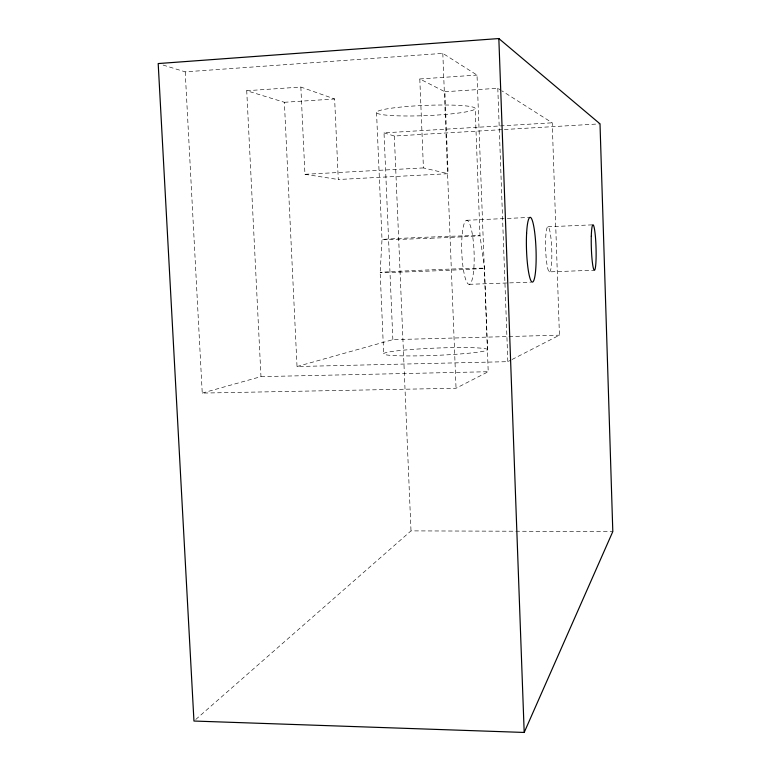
<?xml version="1.0" encoding="UTF-8"?>
<svg xmlns="http://www.w3.org/2000/svg" width="771" height="771" viewBox="0 0 771 771"><rect width="100%" height="100%" fill="white"/><g stroke="black" fill="none" stroke-linecap="round" stroke-linejoin="round"><path stroke-width="0.58" stroke-dasharray="3.85 2.89" d="M195.767 719.459L411.001 530.882L612.81 531.556M185.213 71.848L202.243 393.085L456.037 388.247L488.216 371.728L477.018 75.076L442.814 53.372L185.213 71.848L161.563 64.591M202.243 393.085L260.974 376.624L246.73 90.727L284.374 102.283L297.028 366.524L507.829 361.666L510.99 360.038M512.04 359.498L559.428 335.173L552.229 122.811L501.825 90.824M297.028 366.524L392.863 339.664L559.428 335.173M246.73 90.727L300.844 87.046L334.633 98.977L338.286 179.508L448.115 173.706L444.886 91.739L419.8 78.97L423.424 167.924L448.115 173.706M419.8 78.97L477.018 75.076M284.374 102.283L334.633 98.977M444.886 91.739L497.796 88.27L500.822 90.188M392.863 339.664L384.016 132.863L552.229 122.811M384.016 132.863L394.328 136.024L503.155 129.586M504.35 129.518L600.011 123.852M300.844 87.046L304.95 174.304L423.424 167.924M466.628 220.275L506.229 218.482M507.328 218.434L530.159 217.403M547.911 226.79L592.957 224.824M549.463 271.874A22.552 3.036 88 0 0 550.937 237.998A22.552 3.036 88 0 0 545.675 238.123A22.552 3.036 88 0 0 549.463 271.874L594.412 270.216M469.211 284.316L531.248 282.128M260.974 376.624L488.216 371.728M304.95 174.304L338.286 179.508M394.328 136.024L411.001 530.882M376.537 112.431L382.011 239.588L380.161 272.462L383.679 353.85M442.814 53.372L456.037 388.247M487.561 349.658A51.985 3.633 -2.3 0 0 409.854 349.61A51.985 3.633 -2.3 0 0 409.449 355.932A51.985 3.633 -2.3 0 0 487.561 349.658L484.487 268.26L479.986 235.647L475.167 108.509A49.354 5.127 -2.3 0 0 401.363 107.015A49.354 5.127 -2.3 0 0 401.016 115.92A49.354 5.127 -2.3 0 0 475.167 108.595M497.796 88.27L507.829 361.666M462.041 236.138A32.045 6.139 87.8 0 0 469.096 284.326A32.045 6.139 87.8 0 0 472.681 236.437A32.045 6.139 87.8 0 0 462.041 236.138M432.29 270.958A52.206 0.588 -2.3 0 0 484.477 268.279A52.206 0.588 -2.3 0 0 432.358 269.773A52.206 0.588 -2.3 0 0 380.161 272.452A52.206 0.588 -2.3 0 0 432.29 270.958M430.652 238.239A49.026 0.598 -2.3 0 0 479.976 235.675A49.026 0.598 -2.3 0 0 430.922 237.025A49.026 0.598 -2.3 0 0 382.03 239.569A49.026 0.598 -2.3 0 0 430.652 238.239"/><path stroke-width="1.16" d="M524.193 732.45L612.81 531.556L600.011 123.852L498.837 38.55L158.19 63.559L193.955 721.039L524.193 732.45L498.837 38.55M526.603 233.382A32.363 4.751 88 0 0 532.356 282.09A32.363 4.751 88 0 0 534.862 233.767A32.363 4.751 88 0 0 526.603 233.382M591.299 236.215A22.716 2.342 88.2 0 0 594.412 270.216A22.716 2.342 88.2 0 0 595.357 236.128A22.716 2.342 88.2 0 0 591.299 236.215"/></g></svg>
